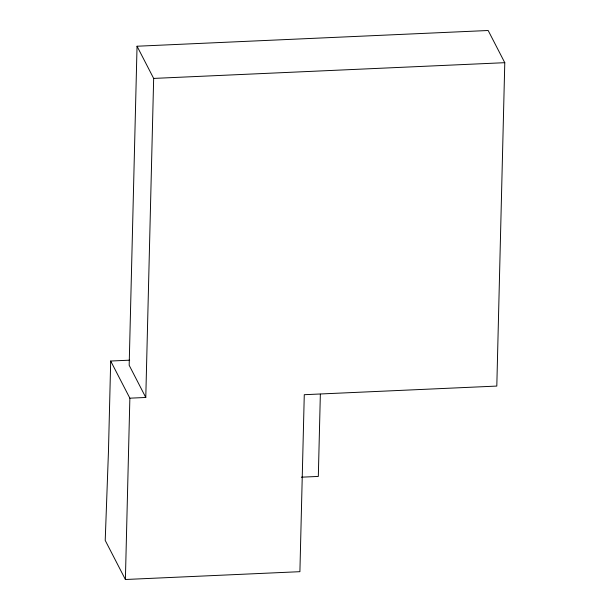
<?xml version="1.0" encoding="UTF-8"?>
<svg xmlns="http://www.w3.org/2000/svg" width="610" height="610" viewBox="0 0 610 610"><rect width="100%" height="100%" fill="white"/><g stroke="black" fill="none" stroke-linecap="round" stroke-linejoin="round"><path stroke-width="0.91" d="M110.692 361.029L108.45 451.69L105.217 540.414L125.393 579.5L299.906 571.684L304.276 394.7L496.807 386.077L504.783 62.685L488.168 30.5L137.044 46.23L129.175 365.283L145.782 397.468L129.861 398.178L110.692 361.029L129.655 360.174M125.393 579.5L129.861 398.178M145.782 397.468L153.659 78.415L137.044 46.23M320.349 394.19L318.321 476.433L301.348 477.188M153.659 78.415L504.783 62.685"/></g></svg>
